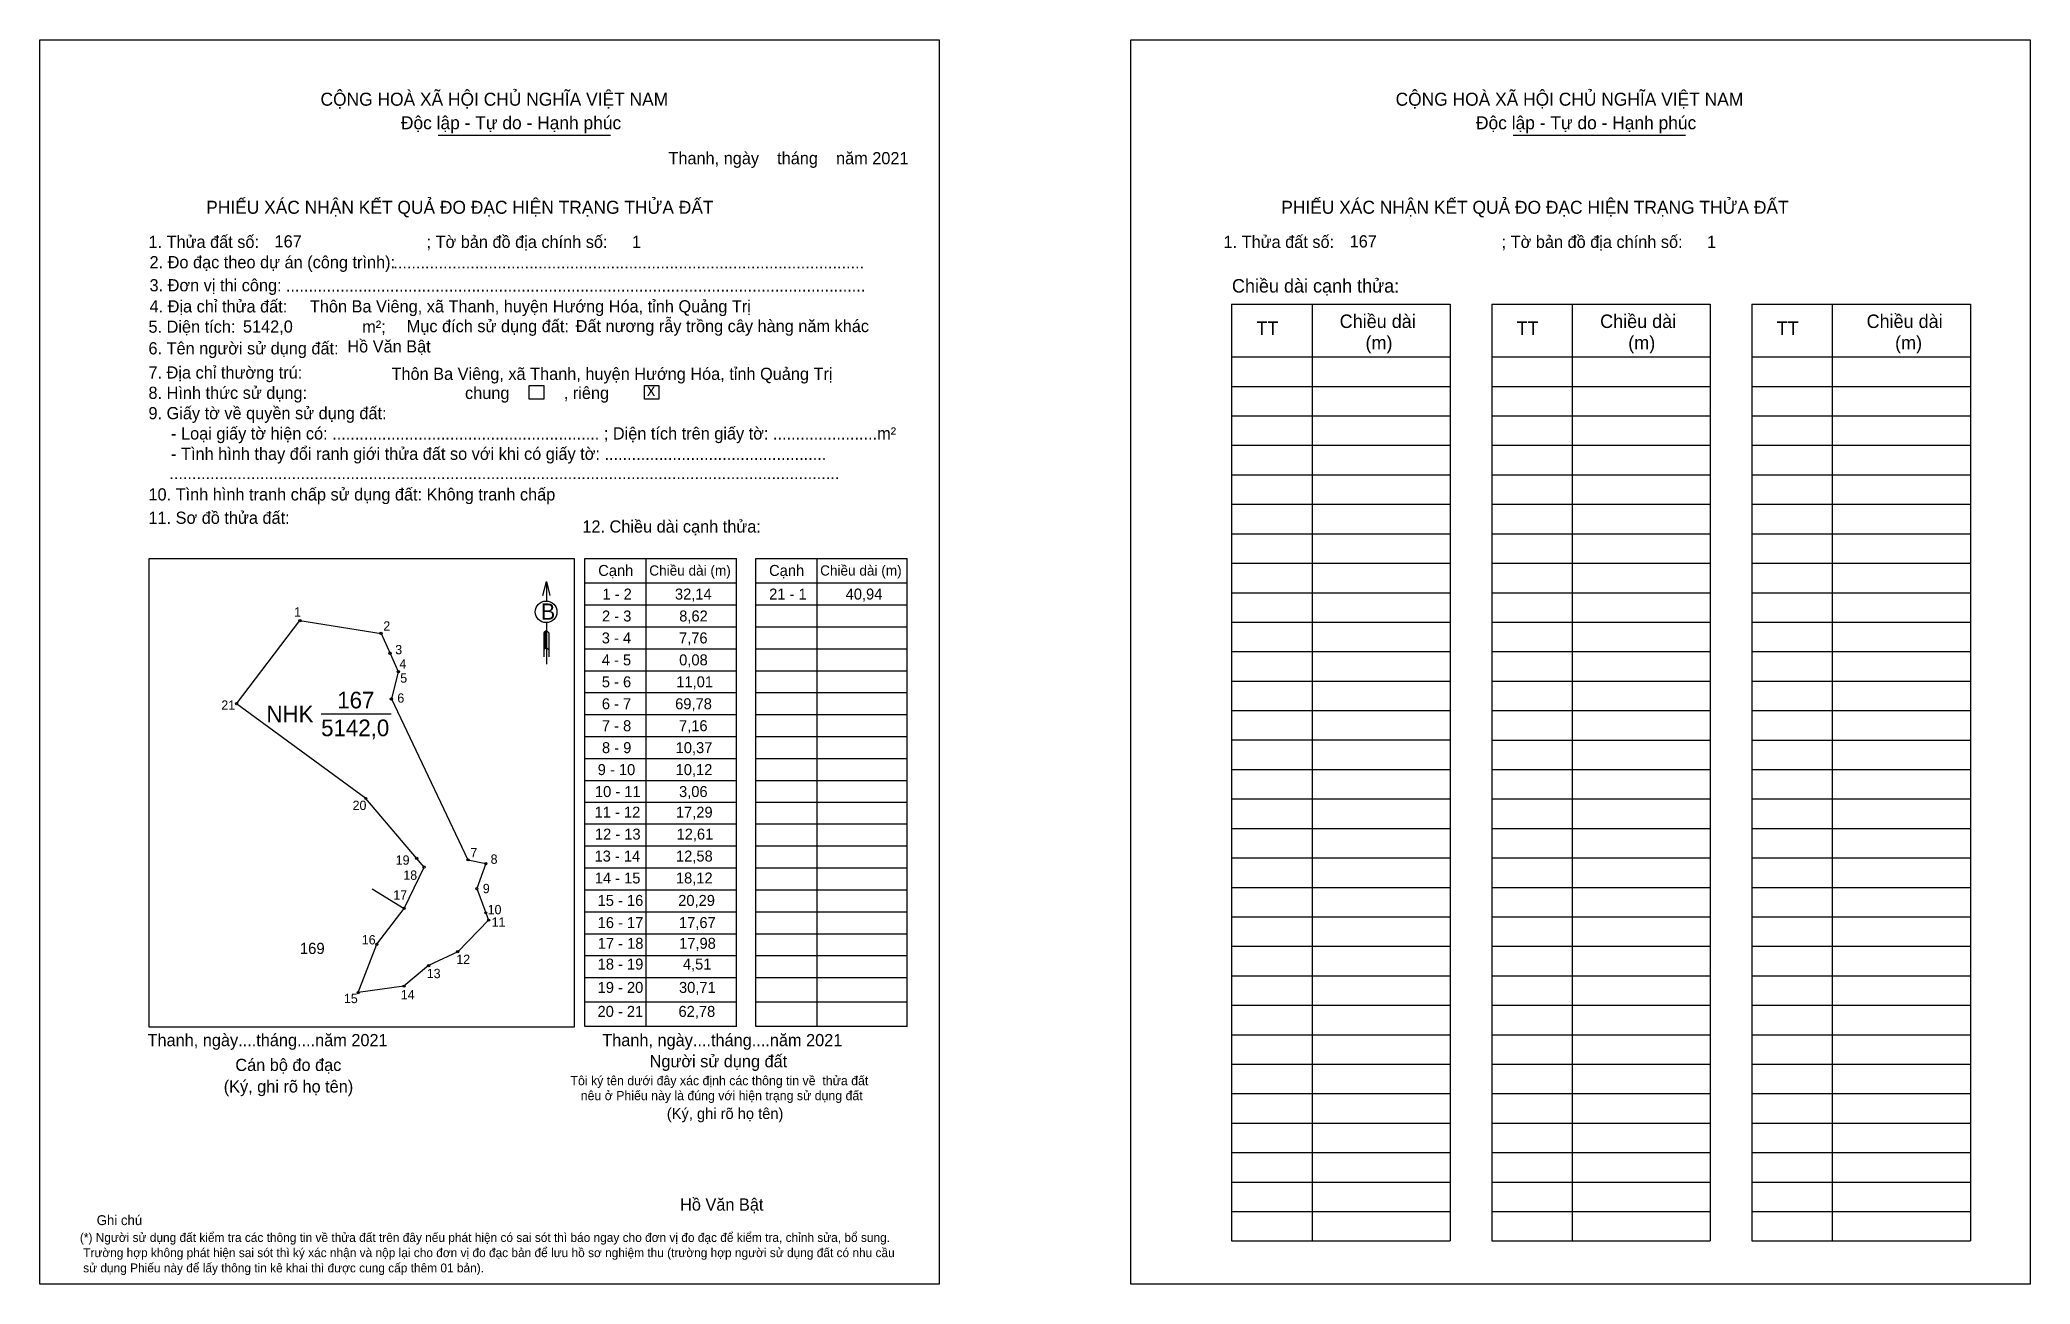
# Model space of a CAD drawing. Extents: x 545716 to 546496, y 1826530 to 1827017.
import ezdxf

# ---------------------------------------------------------------- set-up
doc = ezdxf.new("R2010")
doc.units = 0
for name, color, linetype in [('CanhThua', 7, 'Continuous'), ('kqddKhungInTrang1', 7, 'Continuous'), ('kqddKhungInTrang2', 7, 'Continuous'), ('kqddNoiDung', 7, 'Continuous'), ('kqddTemplate', 7, 'Continuous'), ('MocDinhThua', 7, 'Continuous'), ('NhanDiaChinhThua', 7, 'Continuous'), ('NhanTuCan', 7, 'Continuous'), ('RauThua', 7, 'Continuous'), ('SoHieuDinhThua', 7, 'Continuous')]:
    doc.layers.add(name, color=color, linetype=linetype)

msp = doc.modelspace()

# ---------------------------------------------------------------- linework, layer by layer
at = {"layer": 'CanhThua'}
for p, q in [((545793.36, 1826757.11), (545818.18, 1826789.67)), ((545818.18, 1826789.67), (545849.94, 1826784.67)), ((545849.94, 1826784.67), (545853.49, 1826776.81)), ((545853.49, 1826776.81), (545856.68, 1826769.73)), ((545856.71, 1826769.67), (545854, 1826759)), ((545856.68, 1826769.73), (545856.71, 1826769.67)), ((545844, 1826720), (545793.36, 1826757.11)), ((545854, 1826759), (545884, 1826696)), ((545863.9, 1826696.62), (545844, 1826720)), ((545859, 1826677), (545866.83, 1826693.18)), ((545866.83, 1826693.18), (545863.9, 1826696.62)), ((545884, 1826696), (545891, 1826694.5)), ((545891, 1826694.5), (545887.48, 1826684.74)), ((545887.48, 1826684.74), (545891, 1826675.25)), ((545848.31, 1826662.93), (545859, 1826677)), ((545891, 1826675.25), (545892.07, 1826672.38)), ((545892.07, 1826672.38), (545880, 1826660)), ((545841, 1826644), (545848.31, 1826662.93)), ((545880, 1826660), (545868.61, 1826654.57)), ((545868.61, 1826654.57), (545858.94, 1826646.53)), ((545858.94, 1826646.53), (545841, 1826644))]:
    msp.add_line(p, q, dxfattribs=at)
at = {"layer": 'kqddKhungInTrang1'}
msp.add_lwpolyline([(545716.3, 1827017.05), (546068.54, 1827017.05), (546068.54, 1826529.86), (545716.3, 1826529.86)], close=True, dxfattribs=at)
at = {"layer": 'kqddKhungInTrang2'}
msp.add_lwpolyline([(546143.67, 1827017.05), (546495.91, 1827017.05), (546495.91, 1826529.86), (546143.67, 1826529.86)], close=True, dxfattribs=at)
at = {"layer": 'kqddTemplate'}
for p, q in [((545872.31, 1826979.76), (545939.77, 1826979.76)), ((546293.41, 1826979.76), (546360.87, 1826979.76)), ((546183.1, 1826913.54), (546268.75, 1826913.54)), ((546183.1, 1826913.54), (546183.1, 1826546.78)), ((546214.62, 1826913.54), (546214.62, 1826546.78)), ((546268.75, 1826913.54), (546268.75, 1826546.78)), ((546284.98, 1826913.54), (546284.98, 1826546.78)), ((546284.98, 1826913.54), (546370.62, 1826913.54)), ((546316.5, 1826913.54), (546316.5, 1826546.78)), ((546370.62, 1826913.54), (546370.62, 1826546.78)), ((546386.85, 1826913.54), (546386.85, 1826546.78)), ((546386.85, 1826913.54), (546472.5, 1826913.54)), ((546418.37, 1826913.54), (546418.37, 1826546.78)), ((546472.5, 1826913.54), (546472.5, 1826546.78)), ((546183.1, 1826892.9), (546268.75, 1826892.9)), ((546284.98, 1826892.9), (546370.62, 1826892.9)), ((546386.85, 1826892.9), (546472.5, 1826892.9)), ((546183.1, 1826881.36), (546268.75, 1826881.36)), ((546284.98, 1826881.36), (546370.62, 1826881.36)), ((546386.85, 1826881.36), (546472.5, 1826881.36)), ((546183.1, 1826869.83), (546268.75, 1826869.83)), ((546284.98, 1826869.83), (546370.62, 1826869.83)), ((546386.85, 1826869.83), (546472.5, 1826869.83)), ((546183.1, 1826858.29), (546268.75, 1826858.29)), ((546284.98, 1826858.29), (546370.62, 1826858.29)), ((546386.85, 1826858.29), (546472.5, 1826858.29)), ((546183.1, 1826846.75), (546268.75, 1826846.75)), ((546284.98, 1826846.75), (546370.62, 1826846.75)), ((546386.85, 1826846.75), (546472.5, 1826846.75)), ((546183.1, 1826835.21), (546268.75, 1826835.21)), ((546284.98, 1826835.21), (546370.62, 1826835.21)), ((546386.85, 1826835.21), (546472.5, 1826835.21)), ((546183.1, 1826823.68), (546268.75, 1826823.68)), ((546284.98, 1826823.68), (546370.62, 1826823.68)), ((546386.85, 1826823.68), (546472.5, 1826823.68)), ((545929.81, 1826814.02), (545989.15, 1826814.02)), ((545929.81, 1826630.69), (545929.81, 1826814.02)), ((545953.68, 1826814.02), (545953.68, 1826630.69)), ((545989.15, 1826630.69), (545989.15, 1826814.02)), ((545996.75, 1826814.02), (546056.09, 1826814.02)), ((545996.75, 1826630.69), (545996.75, 1826814.02)), ((546020.62, 1826814.02), (546020.62, 1826630.69)), ((546056.09, 1826630.69), (546056.09, 1826814.02)), ((546183.1, 1826812.14), (546268.75, 1826812.14)), ((546284.98, 1826812.14), (546370.62, 1826812.14)), ((546386.85, 1826812.14), (546472.5, 1826812.14)), ((545914.7, 1826805.01), (545914.71, 1826797.32)), ((545929.81, 1826804.43), (545989.15, 1826804.43)), ((545996.75, 1826804.43), (546056.09, 1826804.43)), ((546183.1, 1826800.6), (546268.75, 1826800.6)), ((546284.98, 1826800.6), (546370.62, 1826800.6)), ((546386.85, 1826800.6), (546472.5, 1826800.6)), ((545929.81, 1826795.84), (545989.15, 1826795.84)), ((545996.75, 1826795.84), (546056.09, 1826795.84)), ((545914.73, 1826785.76), (545913.74, 1826784.82)), ((545914.73, 1826785.32), (545913.74, 1826784.38)), ((545914.73, 1826784.88), (545913.74, 1826783.94)), ((545913.74, 1826784.82), (545913.74, 1826775.53)), ((545914.73, 1826784.44), (545913.74, 1826783.5)), ((545914.73, 1826784), (545913.74, 1826783.06)), ((545914.73, 1826783.56), (545913.74, 1826782.62)), ((545914.73, 1826783.13), (545913.74, 1826782.18)), ((545914.72, 1826788.87), (545914.75, 1826772.67)), ((545914.73, 1826785.76), (545915.74, 1826784.82)), ((545915.74, 1826784.82), (545915.74, 1826775.53)), ((545929.81, 1826787.25), (545989.15, 1826787.25)), ((545996.75, 1826787.25), (546056.09, 1826787.25)), ((546183.1, 1826789.06), (546268.75, 1826789.06)), ((546284.98, 1826789.06), (546370.62, 1826789.06)), ((546386.85, 1826789.06), (546472.5, 1826789.06)), ((545914.73, 1826782.69), (545913.74, 1826781.74)), ((545914.73, 1826782.25), (545913.74, 1826781.3)), ((545914.73, 1826781.81), (545913.74, 1826780.86)), ((545914.73, 1826781.37), (545913.74, 1826780.42)), ((545914.74, 1826780.93), (545913.74, 1826779.98)), ((545914.74, 1826780.49), (545913.74, 1826779.54)), ((545914.74, 1826780.05), (545913.74, 1826779.1)), ((545914.74, 1826779.61), (545913.74, 1826778.66)), ((545914.74, 1826779.18), (545913.74, 1826778.22)), ((545914.74, 1826779.18), (545915.74, 1826778.22)), ((545929.81, 1826778.66), (545989.15, 1826778.66)), ((545996.75, 1826778.66), (546056.09, 1826778.66)), ((546183.1, 1826777.53), (546268.75, 1826777.53)), ((546284.98, 1826777.53), (546370.62, 1826777.53)), ((546386.85, 1826777.53), (546472.5, 1826777.53)), ((545929.81, 1826770.06), (545989.15, 1826770.06)), ((545996.75, 1826770.06), (546056.09, 1826770.06)), ((545929.81, 1826761.47), (545989.15, 1826761.47)), ((545996.75, 1826761.47), (546056.09, 1826761.47)), ((546183.1, 1826765.99), (546268.75, 1826765.99)), ((546284.98, 1826765.99), (546370.62, 1826765.99)), ((546386.85, 1826765.99), (546472.5, 1826765.99)), ((545929.81, 1826752.88), (545989.15, 1826752.88)), ((545996.75, 1826752.88), (546056.09, 1826752.88)), ((546183.1, 1826754.45), (546268.75, 1826754.45)), ((546284.98, 1826754.45), (546370.62, 1826754.45)), ((546386.85, 1826754.45), (546472.5, 1826754.45)), ((545929.81, 1826744.29), (545989.15, 1826744.29)), ((545996.75, 1826744.29), (546056.09, 1826744.29)), ((546183.1, 1826742.92), (546268.75, 1826742.92)), ((546284.98, 1826742.91), (546370.62, 1826742.91)), ((546386.85, 1826742.91), (546472.5, 1826742.91)), ((545929.81, 1826735.7), (545989.15, 1826735.7)), ((545996.75, 1826735.7), (546056.09, 1826735.7)), ((546183.1, 1826731.38), (546268.75, 1826731.38)), ((546284.98, 1826731.38), (546370.62, 1826731.38)), ((546386.85, 1826731.38), (546472.5, 1826731.38)), ((545929.81, 1826727.11), (545989.15, 1826727.11)), ((545996.75, 1826727.11), (546056.09, 1826727.11)), ((545989.15, 1826718.51), (545929.81, 1826718.51)), ((546056.09, 1826718.51), (545996.75, 1826718.51)), ((546183.1, 1826719.84), (546268.75, 1826719.84)), ((546284.98, 1826719.84), (546370.62, 1826719.84)), ((546386.85, 1826719.84), (546472.5, 1826719.84)), ((545989.15, 1826709.92), (545929.81, 1826709.92)), ((546056.09, 1826709.92), (545996.75, 1826709.92)), ((546183.1, 1826708.3), (546268.75, 1826708.3)), ((546284.98, 1826708.3), (546370.62, 1826708.3)), ((546386.85, 1826708.3), (546472.5, 1826708.3)), ((545989.15, 1826701.33), (545929.81, 1826701.33)), ((546056.09, 1826701.33), (545996.75, 1826701.33)), ((545989.15, 1826692.74), (545929.81, 1826692.74)), ((546056.09, 1826692.74), (545996.75, 1826692.74)), ((546183.1, 1826696.77), (546268.75, 1826696.77)), ((546284.98, 1826696.76), (546370.62, 1826696.76)), ((546386.85, 1826696.76), (546472.5, 1826696.76)), ((545989.15, 1826684.15), (545929.81, 1826684.15)), ((546056.09, 1826684.15), (545996.75, 1826684.15)), ((546183.1, 1826685.23), (546268.75, 1826685.23)), ((546284.98, 1826685.23), (546370.62, 1826685.23)), ((546386.85, 1826685.23), (546472.5, 1826685.23)), ((545989.15, 1826675.56), (545929.81, 1826675.56)), ((546056.09, 1826675.56), (545996.75, 1826675.56)), ((546183.1, 1826673.69), (546268.75, 1826673.69)), ((546284.98, 1826673.69), (546370.62, 1826673.69)), ((546386.85, 1826673.69), (546472.5, 1826673.69)), ((545989.15, 1826666.96), (545929.81, 1826666.96)), ((546056.09, 1826666.96), (545996.75, 1826666.96)), ((545989.15, 1826658.37), (545929.81, 1826658.37)), ((546056.09, 1826658.37), (545996.75, 1826658.37)), ((546183.1, 1826662.15), (546268.75, 1826662.15)), ((546284.98, 1826662.15), (546370.62, 1826662.15)), ((546386.85, 1826662.15), (546472.5, 1826662.15)), ((546183.1, 1826650.62), (546268.75, 1826650.62)), ((546284.98, 1826650.62), (546370.62, 1826650.62)), ((546386.85, 1826650.61), (546472.5, 1826650.61)), ((545989.15, 1826649.78), (545929.81, 1826649.78)), ((546056.09, 1826649.78), (545996.75, 1826649.78)), ((545989.15, 1826640.24), (545929.81, 1826640.24)), ((546056.09, 1826640.24), (545996.75, 1826640.24)), ((546183.1, 1826639.08), (546268.75, 1826639.08)), ((546284.98, 1826639.08), (546370.62, 1826639.08)), ((546386.85, 1826639.08), (546472.5, 1826639.08)), ((545989.15, 1826630.69), (545929.81, 1826630.69)), ((546056.09, 1826630.69), (545996.75, 1826630.69)), ((546183.1, 1826627.54), (546268.75, 1826627.54)), ((546284.98, 1826627.54), (546370.62, 1826627.54)), ((546386.85, 1826627.54), (546472.5, 1826627.54)), ((546183.1, 1826616), (546268.75, 1826616)), ((546284.98, 1826616), (546370.62, 1826616)), ((546386.85, 1826616), (546472.5, 1826616)), ((546183.1, 1826604.47), (546268.75, 1826604.47)), ((546284.98, 1826604.47), (546370.62, 1826604.47)), ((546386.85, 1826604.47), (546472.5, 1826604.47)), ((546183.1, 1826592.93), (546268.75, 1826592.93)), ((546284.98, 1826592.93), (546370.62, 1826592.93)), ((546386.85, 1826592.93), (546472.5, 1826592.93)), ((546183.1, 1826581.39), (546268.75, 1826581.39)), ((546284.98, 1826581.39), (546370.62, 1826581.39)), ((546386.85, 1826581.39), (546472.5, 1826581.39)), ((546183.1, 1826569.85), (546268.75, 1826569.85)), ((546284.98, 1826569.85), (546370.62, 1826569.85)), ((546386.85, 1826569.85), (546472.5, 1826569.85)), ((546183.1, 1826558.32), (546268.75, 1826558.32)), ((546284.98, 1826558.32), (546370.62, 1826558.32)), ((546386.85, 1826558.32), (546472.5, 1826558.32)), ((546183.1, 1826546.78), (546268.75, 1826546.78)), ((546284.98, 1826546.78), (546370.62, 1826546.78)), ((546386.85, 1826546.78), (546472.5, 1826546.78))]:
    msp.add_line(p, q, dxfattribs=at)
for points in [[(545908.02, 1826881.74), (545913.75, 1826881.74), (545913.75, 1826876.4), (545908.02, 1826876.4)], [(545953.09, 1826881.74), (545958.82, 1826881.74), (545958.82, 1826876.4), (545953.09, 1826876.4)], [(545759.15, 1826814.02), (545925.59, 1826814.02), (545925.59, 1826630.53), (545759.15, 1826630.53)]]:
    msp.add_lwpolyline(points, close=True, dxfattribs=at)
msp.add_lwpolyline([(545913.31, 1826799.44), (545914.7, 1826805.01), (545916.1, 1826799.45)], dxfattribs=at)
msp.add_circle((545914.61, 1826793.09), 4.23, dxfattribs=at)
at = {"layer": 'MocDinhThua'}
for centre in [(545818.18, 1826789.67), (545849.94, 1826784.67), (545853.49, 1826776.81), (545856.68, 1826769.73), (545856.71, 1826769.67), (545854, 1826759), (545793.36, 1826757.11), (545844, 1826720), (545863.9, 1826696.62), (545866.83, 1826693.18), (545884, 1826696), (545891, 1826694.5), (545887.48, 1826684.74), (545859, 1826677), (545891, 1826675.25), (545892.07, 1826672.38), (545848.31, 1826662.93), (545880, 1826660), (545868.61, 1826654.57), (545841, 1826644), (545858.94, 1826646.53)]:
    msp.add_circle(centre, 0.437, dxfattribs=at)
at = {"layer": 'NhanDiaChinhThua'}
msp.add_line((545826.48, 1826753.11), (545853.91, 1826753.11), dxfattribs=at)
at = {"layer": 'RauThua'}
msp.add_line((545846.53, 1826684.67), (545859, 1826677), dxfattribs=at)

# ---------------------------------------------------------------- texts
at = {"layer": 'kqddNoiDung'}
for s, height, p in [('Thanh, ngày    tháng    năm 2021  ', 4.7731, (545962.53, 1826968.33)), ('167', 4.773, (545808.25, 1826935.76)), ('1', 4.77, (545948.23, 1826935.61)), ('167', 4.773, (546229.35, 1826935.76)), ('1', 4.77, (546369.33, 1826935.61)), ('........................................................................................................', 4.77312, (545854.76, 1826927.53)), ('................................................................................................................................', 4.77312, (545812.67, 1826918.49)), ('Đất nương rẫy trồng cây hàng năm khác', 4.7731, (545926.18, 1826902.61)), ('5142,0', 4.773, (545795.88, 1826902.43)), ('Hồ Văn Bật', 4.773, (545836.76, 1826894.66)), ('Thôn Ba Viêng, xã Thanh, huyện Hướng Hóa, tỉnh Quảng Trị', 4.7731, (545854.06, 1826883.91)), ('x', 4.77, (545954.15, 1826877.64)), ('1 - 2', 4.296, (545936.67, 1826797.91)), ('32,14', 4.296, (545965.08, 1826797.91)), ('21 - 1', 4.296, (546001.97, 1826797.91)), ('40,94', 4.296, (546031.94, 1826797.91)), ('2 - 3', 4.296, (545936.5, 1826789.32)), ('8,62', 4.296, (545966.75, 1826789.32)), ('3 - 4', 4.296, (545936.4, 1826780.73)), ('7,76', 4.296, (545966.67, 1826780.73)), ('4 - 5', 4.296, (545936.42, 1826772.14)), ('0,08', 4.296, (545966.73, 1826772.14)), ('5 - 6', 4.296, (545936.44, 1826763.55)), ('11,01', 4.296, (545965.6, 1826763.55)), ('6 - 7', 4.296, (545936.44, 1826754.95)), ('69,78', 4.296, (545965.16, 1826754.95)), ('7 - 8', 4.296, (545936.46, 1826746.36)), ('7,16', 4.296, (545966.67, 1826746.36)), ('8 - 9', 4.296, (545936.49, 1826737.77)), ('10,37', 4.296, (545965.36, 1826737.77)), ('9 - 10', 4.296, (545934.82, 1826729.18)), ('10,12', 4.296, (545965.35, 1826729.18)), ('10 - 11', 4.296, (545933.75, 1826720.59)), ('3,06', 4.296, (545966.68, 1826720.59)), ('11 - 12', 4.296, (545933.6, 1826712.51)), ('17,29', 4.296, (545965.45, 1826712.51)), ('12 - 13', 4.296, (545933.73, 1826703.92)), ('12,61', 4.296, (545965.71, 1826703.92)), ('13 - 14', 4.296, (545933.58, 1826695.33)), ('12,58', 4.296, (545965.5, 1826695.33)), ('14 - 15', 4.296, (545933.67, 1826686.74)), ('18,12', 4.296, (545965.45, 1826686.74)), ('15 - 16', 4.296, (545934.79, 1826677.96)), ('20,29', 4.296, (545966.36, 1826677.96)), ('16 - 17', 4.296, (545934.81, 1826669.29)), ('17,67', 4.296, (545966.67, 1826669.29)), ('17 - 18', 4.296, (545934.85, 1826661.16)), ('17,98', 4.296, (545966.71, 1826661.16)), ('18 - 19', 4.296, (545934.81, 1826653.04)), ('4,51', 4.296, (545968.18, 1826653.04)), ('19 - 20', 4.296, (545934.79, 1826643.9)), ('30,71', 4.296, (545966.67, 1826643.9)), ('20 - 21', 4.296, (545934.76, 1826634.51)), ('62,78', 4.296, (545966.47, 1826634.51)), ('Thanh, ngày....tháng....năm 2021', 4.7731, (545758.5, 1826623.04)), ('Thanh, ngày....tháng....năm 2021', 4.7731, (545936.61, 1826623.04)), ('Hồ Văn Bật', 4.773, (545967.09, 1826558.66))]:
    msp.add_text(s, height=height, dxfattribs=at).set_placement(p)
at = {"layer": 'kqddTemplate'}
for s, height, p in [('CỘNG HOÀ XÃ HỘI CHỦ NGHĨA VIỆT NAM', 5.0913, (545826.25, 1826991.25)), ('CỘNG HOÀ XÃ HỘI CHỦ NGHĨA VIỆT NAM', 5.0913, (546247.35, 1826991.25)), ('Độc lập - Tự do - Hạnh phúc', 5.0913, (545857.73, 1826982.04)), ('Độc lập - Tự do - Hạnh phúc', 5.0913, (546278.83, 1826982.04)), ('PHIẾU XÁC NHẬN KẾT QUẢ ĐO ĐẠC HIỆN TRẠNG THỬA ĐẤT', 5.0913, (545781.46, 1826948.94)), ('PHIẾU XÁC NHẬN KẾT QUẢ ĐO ĐẠC HIỆN TRẠNG THỬA ĐẤT', 5.0913, (546202.56, 1826948.94)), ('1. Thửa đất số:                                     ; Tờ bản đồ địa chính số:', 4.7731, (545758.86, 1826935.57)), ('1. Thửa đất số:                                     ; Tờ bản đồ địa chính số:', 4.7731, (546179.96, 1826935.57)), ('2. Đo đạc theo dự án (công trình): ', 4.7731, (545759.28, 1826927.61)), ('3. Đơn vị thi công: ', 4.7731, (545759.28, 1826918.58)), ('Chiều dài cạnh thửa:', 5.2742, (546183.25, 1826918.1)), ('4. Địa chỉ thửa đất:     Thôn Ba Viêng, xã Thanh, huyện Hướng Hóa, tỉnh Quảng Trị', 4.7731, (545759.28, 1826910.32)), ('Mục đích sử dụng đất:', 4.7731, (545860.02, 1826902.57)), ('Chiều dài', 5.274, (546225.44, 1826904.23)), ('Chiều dài', 5.274, (546327.46, 1826904.23)), ('Chiều dài', 5.274, (546431.83, 1826904.23)), ('5. Diện tích:                            m²; ', 4.7731, (545758.86, 1826902.37)), ('TT', 5.274, (546192.84, 1826901.51)), ('(m)', 5.274, (546235.56, 1826895.84)), ('TT', 5.274, (546294.71, 1826901.51)), ('(m)', 5.274, (546338.47, 1826895.84)), ('TT', 5.274, (546396.58, 1826901.51)), ('(m)', 5.274, (546442.99, 1826895.84)), ('6. Tên người sử dụng đất:', 4.7731, (545758.86, 1826893.89)), ('7. Địa chỉ thường trú:', 4.7731, (545758.86, 1826884.42)), ('8. Hình thức sử dụng:', 4.7731, (545758.86, 1826876.47)), ('chung            , riêng', 4.7731, (545882.86, 1826876.42)), ('9. Giấy tờ về quyền sử dụng đất:', 4.7731, (545758.86, 1826868.51)), ('     - Loại giấy tờ hiện có: ........................................................... ; Diện tích trên giấy tờ: .......................m²', 4.77312, (545758.86, 1826860.56)), ('     - Tình hình thay đổi ranh giới thửa đất so với khi có giấy tờ: .................................................', 4.77312, (545758.86, 1826852.6)), ('....................................................................................................................................................', 4.77312, (545767.03, 1826845.05)), ('10. Tình hình tranh chấp sử dụng đất: Không tranh chấp', 4.7731, (545758.86, 1826836.69)), ('11. Sơ đồ thửa đất:', 4.7731, (545758.86, 1826827.55)), ('12. Chiều dài cạnh thửa:', 4.7731, (545928.81, 1826824.13)), ('Cạnh', 4.296, (545935.03, 1826807.15)), ('Chiều dài (m)', 3.9776, (545955.02, 1826807.3)), ('Cạnh', 4.296, (546001.96, 1826807.15)), ('Chiều dài (m)', 3.9776, (546021.95, 1826807.3)), ('B', 6.36, (545912.52, 1826790.02)), ('Người sử dụng đất', 4.7731, (545955.16, 1826614.77)), ('Cán bộ đo đạc', 4.7731, (545792.89, 1826613.33)), ('Tôi ký tên dưới đây xác định các thông tin về  thửa đất ', 3.6085, (545924.16, 1826607.76)), ('(Ký, ghi rõ họ tên)', 4.7731, (545788.33, 1826604.9)), ('nêu ở Phiếu này là đúng với hiện trạng sử dụng đất', 3.6085, (545928.18, 1826601.9)), ('(Ký, ghi rõ họ tên)', 4.2958, (545961.89, 1826594.53)), ('Ghi chú', 3.866, (545738.58, 1826552.99)), ('(*) Người sử dụng đất kiểm tra các thông tin về thửa đất trên đây nếu phát hiện có sai sót thì báo ngay cho đơn vị đo đạc để kiểm tra, chỉnh sửa, bổ sung.', 3.47961, (545732, 1826546.4)), (' Trường hợp không phát hiện sai sót thì ký xác nhận và nộp lại cho đơn vị đo đạc bản để lưu hồ sơ nghiệm thu (trường hợp người sử dụng đất có nhu cầu', 3.47961, (545732, 1826540.45)), (' sử dụng Phiếu này để lấy thông tin kê khai thì được cung cấp thêm 01 bản).', 3.4796, (545732, 1826534.49))]:
    msp.add_text(s, height=height, dxfattribs=at).set_placement(p)
at = {"layer": 'NhanDiaChinhThua'}
for s, p in [('167', (545832.8, 1826755.29)), ('NHK', (545805.07, 1826749.85)), ('5142,0', (545826.48, 1826744.41))]:
    msp.add_text(s, height=6.524, dxfattribs=at).set_placement(p)
at = {"layer": 'NhanTuCan'}
msp.add_text('169', height=4.37, dxfattribs=at).set_placement((545818.13, 1826659.14))
at = {"layer": 'SoHieuDinhThua'}
for s, height, p in [('1', 3.64, (545815.88, 1826791.22)), ('2', 3.64, (545850.86, 1826785.74)), ('3', 3.64, (545855.51, 1826776.49)), ('4', 3.64, (545857.15, 1826770.91)), ('5', 3.64, (545857.48, 1826765.35)), ('6', 3.64, (545856.33, 1826757.53)), ('21', 3.642, (545787.39, 1826754.77)), ('20', 3.642, (545838.81, 1826715.51)), ('19', 3.642, (545855.7, 1826694.09)), ('7', 3.64, (545884.96, 1826697.04)), ('8', 3.64, (545892.88, 1826694.45)), ('18', 3.642, (545858.69, 1826688.18)), ('17', 3.642, (545854.75, 1826680.42)), ('9', 3.64, (545889.82, 1826682.94)), ('10', 3.642, (545891.71, 1826674.7)), ('16', 3.642, (545842.41, 1826662.88)), ('11', 3.642, (545893.27, 1826669.81)), ('12', 3.642, (545879.43, 1826655.22)), ('13', 3.642, (545867.86, 1826649.68)), ('15', 3.642, (545835.42, 1826639.91)), ('14', 3.642, (545857.71, 1826641.38))]:
    msp.add_text(s, height=height, dxfattribs=at).set_placement(p)

doc.saveas('drawing.dxf')
